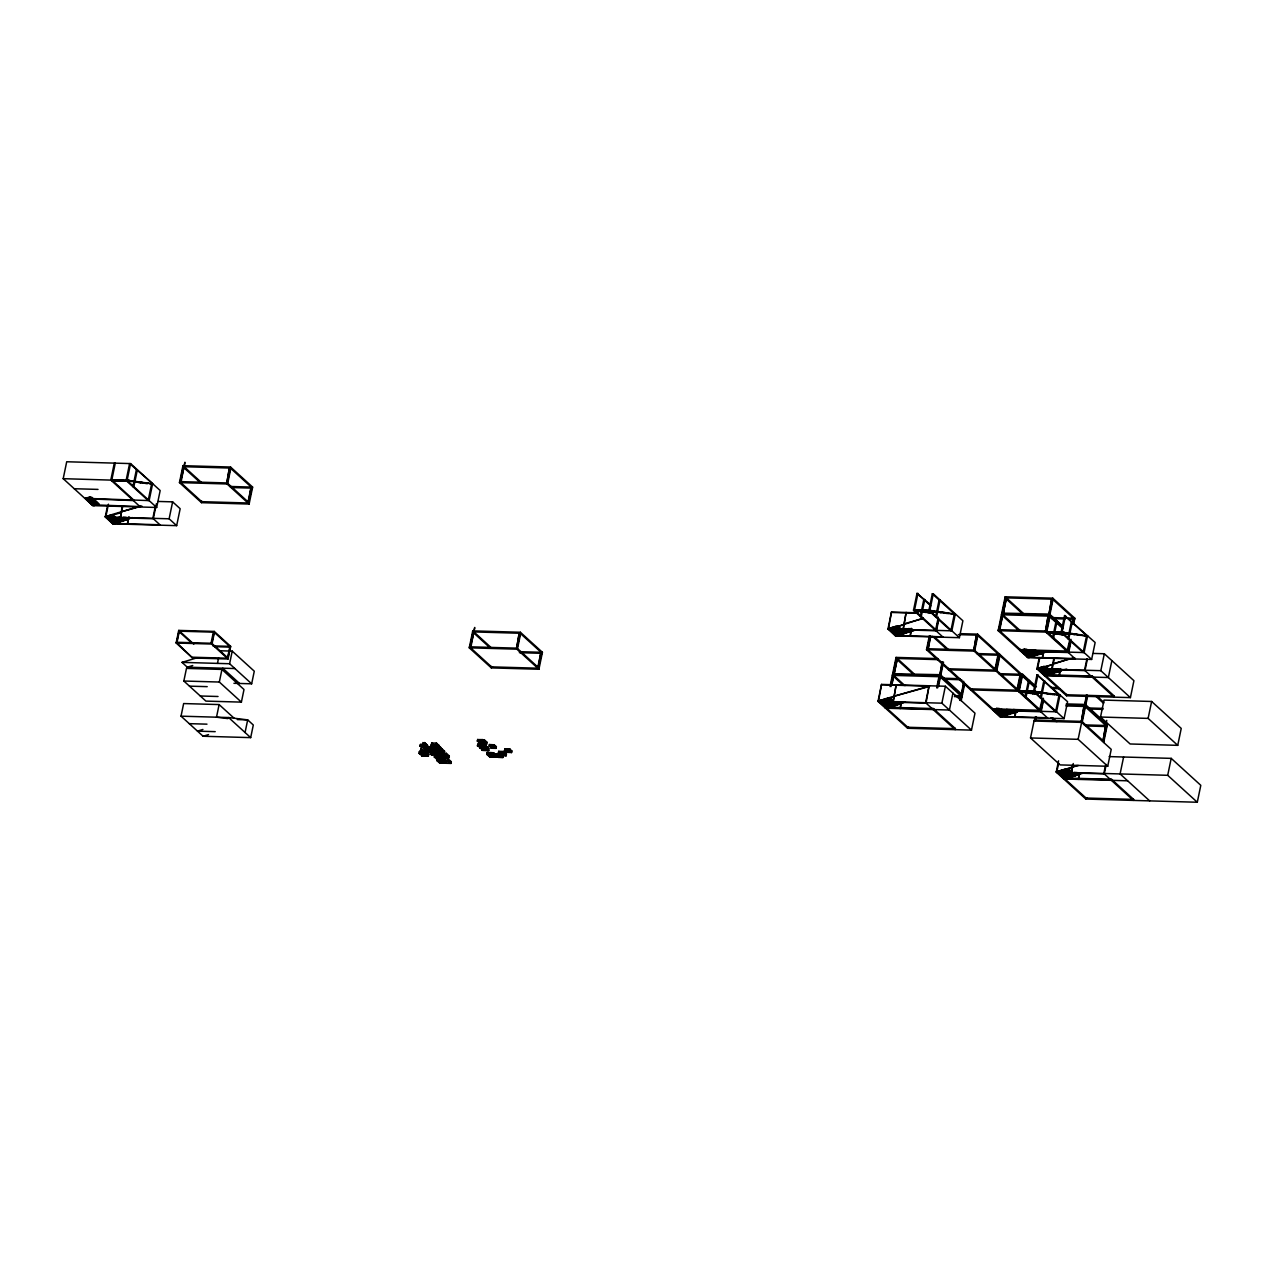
<?xml version="1.0" encoding="UTF-8"?>
<svg xmlns="http://www.w3.org/2000/svg" width="1264" height="1264" viewBox="0 0 1264 1264"><rect width="100%" height="100%" fill="white"/><g stroke="black" fill="none" stroke-linecap="round" stroke-linejoin="round"><path stroke-width="1.5" d="M63.2 478.677L66.708 461.755L130.587 463.588L160.18 490.527L156.673 507.464L92.793 505.632L63.2 478.677L127.727 480.604M87.785 498.411L87.959 497.558L95.321 505.268L87.785 498.411L85.352 498.332L149.136 500.591L152.644 483.67L129.607 463.556L126.1 480.494L148.157 500.56L151.664 483.638M85.794 498.759L133.305 500.544M86.647 497.953L94.026 505.663L86.647 497.953L89.096 498.016L96.633 504.889L89.27 497.179L89.096 498.016M97.944 504.494C75.951 486.924 106.381 506.896 95.511 504.431M92.43 504.794L139.941 506.58M92.793 505.632L85.352 498.332M114.313 463.114L110.805 480.051L140.399 506.99L140.652 506.042M111.785 480.083L115.277 463.145M158.158 501.445L172.631 501.855L180.167 508.713L176.66 525.65L112.78 523.817L105.244 516.96L107.582 505.663M108.42 504.194L105.702 517.371L153.292 518.73L156.42 503.688M106.634 516.139L113.997 523.849L106.634 516.139L109.083 516.218L116.62 523.075L109.257 515.364L109.083 516.218M107.946 515.759L115.308 523.47L107.946 515.759L110.395 515.823L117.931 522.696L110.568 514.969L110.395 515.823M115.64 518.019L119.243 522.301L111.864 514.59L138.029 506.817M116.952 517.64L120.538 521.906L113.002 515.048L120.854 512.71M112.78 523.817L113.555 520.057M130.587 463.588L127.079 480.51L156.673 507.464M122.229 506.09L120.349 517.782L122.671 506.501M127.648 481.031L129.118 480.367L110.884 479.625L113.981 480.936L112.844 479.893L112.67 480.747L130.255 481.394L130.429 480.557L131.567 481.584L133.036 480.92L140.699 482.864L140.889 482.011L147.24 483.78L147.414 482.927L152.47 484.507M133.842 500.149L111.548 479.72L111.374 480.557L128.296 481.126L128.47 480.273L134.821 482.042M119.416 521.447L122.023 520.673L118.263 517.245M120.728 521.068L123.335 520.294L120.823 518.003M122.023 520.673L124.646 519.899L122.134 517.608M123.335 520.294L125.958 519.504L123.445 517.229M124.646 519.899L132.499 517.576M128.154 518.177L127.427 524.244L128.991 516.707M131.187 517.956L128.565 518.73M133.621 518.035L134.932 517.64M141.868 506.09L121.028 511.873M155.188 507.038L152.849 518.319L160.386 525.176M176.66 525.65L169.123 518.793L172.631 501.855M179.456 482.611L182.964 465.673L230.554 467.032L252.626 487.114L249.119 504.052L201.513 502.677L179.456 482.611L227.062 483.97L249.119 504.052M181.1 482.026C188.526 442.037 183.438 473.542 180.12 481.995L183.201 467.095L184.181 467.127M201.513 502.677L201.719 501.666L179.662 481.584L227.267 482.959L249.324 503.04L201.719 501.666M176.138 643.013L178.745 630.404L214.232 631.415L230.664 646.378L228.057 659.002L192.57 657.975L176.138 643.013L211.609 644.04L228.057 659.002M176.628 642.57L178.935 631.463M177.023 642.286L179.33 631.178M183.849 681.027L186.472 668.403L221.943 669.43L243.999 689.512L241.392 702.12L205.906 701.109L183.849 681.027L219.336 682.039L241.392 702.12M226.746 483.338L229.369 468.028L226.746 483.338L227.71 483.369L230.806 468.47L229.827 468.438M227.062 483.97L230.554 467.032M192.57 657.975L176.296 642.254L211.767 643.281L228.215 658.244L192.728 657.217M181.036 716.167L228.626 717.541L247.681 719.88L253.306 724.999L250.683 737.623L203.093 736.248L181.036 716.167L183.643 703.558L219.114 704.569L234.188 718.284M211.041 643.25L213.347 632.158M211.609 644.04L214.232 631.415M212.115 643.581L214.406 632.474M247.886 502.598L250.983 487.699L251.963 487.73L248.344 503.009L250.983 487.699M217.471 663.395L218.593 657.975M219.336 682.039L221.943 669.43M227.488 658.212L229.779 647.121M227.868 657.928L230.174 646.82M219.114 704.569L216.507 717.194L227.931 718.6M232.213 651.118L254.285 671.2L251.662 683.808L229.606 663.742L232.213 651.118L220.094 650.77M245.074 732.504L247.681 719.88L237.284 719.579M420.359 744.401L420.059 746.123L426.395 746.266L426.742 744.575L420.406 744.433M422.871 746.108L420.264 746.044L421.686 746.455M422.097 755.919L419.016 753.281L419.364 751.622L425.747 751.811L428.701 754.513L428.354 756.204L421.971 756.014L422.35 754.213L428.701 754.513M419.395 753.249L420.691 753.692M427.501 745.27L421.07 745.033L420.754 746.771L427.153 746.961L427.501 745.27L424.435 742.568L423.867 744.449L422.808 744.291M419.664 753.17L421.086 753.581M421.165 746.613L420.011 746.044M421.323 745.649L422.192 746.392M421.512 746.171L421.876 744.48M421.702 745.618L424.04 745.76M420.517 753.407L420.865 751.717M421.244 752.617L420.059 752.965M422.223 746.819L422.539 745.081L423.235 746.076M421.228 754.055L421.528 752.317L423.045 752.996L421.117 752.665M422.871 745.27L423.693 743.137M421.86 753.344L420.454 752.854M421.623 752.586L423.456 752.048M423.124 746.029L422.113 745.428M424.815 745.618L423.803 744.923L424.593 744.275M423.993 751.811L427.058 754.561L422.255 754.387L421.939 755.872L426.758 756.046L424.451 754.039L425.462 749.157L424.53 754.15M422.65 752.491L422.95 750.99L420.817 748.936L419.759 754.008L426.158 754.197L426.505 752.491M424.119 744.48L424.435 742.568M423.029 750.942L422.65 752.728L427.437 752.759L425.146 750.658L420.47 750.626L427.785 751.069L426.726 756.156L423.772 753.455L424.119 751.764M423.314 752.917L420.485 750.516M423.424 752.965L422.555 752.238M424.815 746.266L425.368 744.385M425.415 744.48L426.426 744.528M423.819 753.502L424.167 751.811L419.364 751.622M425.589 745.381L425.526 746.913L422.571 744.18L422.919 742.521L425.857 745.302L424.198 744.227M424.483 752.57L423.061 752.159L424.072 752.775M426.158 744.496L426.3 746.266M428.354 756.204L425.399 753.502L425.747 751.811M431.008 748.667L426.347 748.541L426.063 750.168L430.898 750.247M426.126 750.105L426.442 748.541M428.622 748.288L428.97 746.597L424.214 746.471L423.867 748.162L432.162 754.561M428.859 746.708L428.686 748.241L423.867 748.162L428.638 748.193L437.154 755.714L441.926 755.746L439.603 753.834M428.433 752.112L428.638 750.626M435.258 748.383L434.942 750.105L437.865 752.759L442.653 752.807L442.969 751.211L438.197 751.179L435.969 749.031L435.653 750.753L442.052 750.942L442.4 749.252L433.979 748.952L431.024 746.25L431.735 742.869L433.931 744.875L438.671 745.112L436.364 743.106L435.748 746.329L439.588 749.552L438.845 748.857M430.819 750.31L431.182 748.604M430.834 752.491L430.518 754.229L436.87 754.371L437.218 752.665L430.834 752.491L437.202 752.712M431.135 753.944L431.751 754.75M437.976 753.36L431.53 753.139L431.229 754.861L437.613 755.05L437.976 753.36C434.5 748.256 435.89 752.586 433.22 752.38M431.798 753.755L433.599 754.134M433.283 748.304L433.931 744.875L433.204 748.114L441.642 748.557L444.596 751.258L444.249 752.949L437.865 752.759L438.213 751.069L437.976 752.665L434.911 750.026L441.294 750.247L444.249 752.949M432.414 754.482L431.403 753.865M432.904 752.159L433.315 750.753M433.094 752.364L433.473 750.626L428.559 750.547L428.275 752.175L434.99 752.364L433.868 753.218M433.884 748.114L435.148 748.636M433.046 753.218L432.699 754.908L432.999 753.17L433.71 754.166M439.461 749.584L440.725 747.435L434.295 747.214L433.979 748.952L439.208 748.825M433.347 753.376L434.152 751.243M434.389 748.794L431.04 746.155L435.859 746.329L436.491 743.011M434.405 747.956L435.543 748.525M434.5 748.841L433.9 748.019M434.737 748.351L435.1 746.645M435.464 747.561L435.685 748.478M435.021 750.073L436.823 750.453L435.827 749.757L436.854 749.536M435.448 748.983L435.764 747.261L438.166 747.751L437.17 747.056M442.432 759.601L437.218 759.68L434.263 756.978L435.669 753.597M436.096 747.451L436.917 745.318M436.301 746.503L438.418 747.672M435.685 751.29L434.784 755.24L437.581 757.989L442.337 758.116L441.894 759.838M435.78 750.769L436.08 749.173M436.349 748.209L435.337 747.593L437.249 748.019M435.29 754.355L435.843 752.475M436.759 747.261L438.087 747.056L438.45 745.365M436.823 746.582L437.771 744.749L440.725 747.435M435.89 752.57L436.886 752.633M436.412 750.152L436.728 748.414M439.066 749.71L436.744 749.489L438.15 749.979M437.344 746.645L437.771 744.749M436.301 753.265L435.985 755.003L428.543 748.193M437.123 749.457L438.813 749.789M437.376 747.988L436.475 748.162M437.644 747.909L436.902 747.135M436.759 754.355L436.491 752.57M437.992 748.399L438.687 745.017L431.356 744.67L436.238 744.701M438.039 748.446L438.671 746.566M438.45 748.983L439.335 749.631M437.518 753.913L436.823 757.294L441.594 757.326L441.958 755.635L434.611 755.287L439.445 755.366M438.561 749.031L439.05 747.356L436.064 744.591M438.75 749.078L439.098 747.387M439.24 746.74L431.024 746.25M440.125 761.497L444.881 761.639L444.549 763.235L439.761 762.95L436.838 760.359L437.186 758.7L448.325 759.032L451.295 761.718L450.948 763.409L439.793 763.093L436.838 760.391L437.865 760.122M437.218 759.68L437.581 757.989M437.66 744.733L439.951 746.834L439.351 748.794L440.362 749.41M437.218 760.328L438.64 760.738M440.251 749.362L439.098 748.794L439.998 748.604L439.714 750.247L442.621 752.902L440.441 750.8M437.581 761.086L437.944 759.395L444.328 759.569L443.98 761.26L437.534 761.039L437.897 759.348L440.22 761.497L439.904 762.998M437.834 761.054L439.556 760.454M438.276 759.933L439.019 760.707M438.387 760.802L437.233 760.233M438.339 760.486L438.687 758.795M442.021 759.806L439.019 757.12L440.062 752.143M440.425 750.895L440.725 749.157M438.655 759.901L441.262 759.948M438.908 760.659L437.755 760.091L440.077 760.312M439.05 761.133L439.351 759.395L441.515 759.869M441.294 750.247L441.642 748.557M439.825 759.553L441.42 759M439.793 763.093L440.141 761.402M440.504 759.269L441.373 759.996M441.61 753.202L441.262 754.892L446.018 755.035L448.989 757.721L449.336 756.03L446.382 753.328L441.61 753.202L444.58 755.888L449.336 756.03M440.615 759.316L441.768 759.885M441.499 757.326L441.863 755.809M442.511 752.759L442.858 751.306M441.531 759.048L444.58 763.124L441.594 760.533L441.942 758.842L442.353 761.228M448.989 757.721L444.217 757.578L444.58 755.888M446.018 755.035L446.382 753.328M469.26 647.816L472.768 630.878L520.373 632.253L542.43 652.319L538.922 669.256L491.317 667.898L469.26 647.816L516.865 649.175L538.922 669.256M470.903 647.231C478.329 607.257 473.257 638.747 469.924 647.215L473.005 632.316L473.984 632.332M450.948 763.409L447.977 760.723L448.325 759.032M491.317 667.898L491.522 666.871L469.465 646.789L517.071 648.163L539.128 668.245L491.522 666.871M477.523 741.099L477.824 739.598L482.564 739.598L484.981 741.557M481.442 748.256L477.444 745.823L477.792 744.133L482.658 744.275L482.263 746.013L486.055 749.299L485.313 748.525L487.493 748.873L486.466 749.094M479.909 741.462L479.609 743.2L485.945 743.343L486.292 741.652L479.846 741.526L477.681 739.566M480.225 742.916L480.952 743.69M480.431 743.848L477.381 741.052M481.616 743.501L480.62 742.805L481.868 743.422M479.909 747.798L482.485 747.94L481.221 747.324M480.81 747.53L481.963 748.098M482.09 742.158L481.774 743.88L482.121 742.189L483.464 742.869M482.169 741.336L482.564 739.598M481.331 748.209L479.783 747.751L486.04 748.019L486.387 746.329L484.175 744.306L487.146 747.008L486.45 749.836M481.157 747.909L481.505 746.218M482.279 743.216L480.478 742.837M482.421 742.347L484.223 742.726L483.211 742.11M482.674 743.106L481.537 742.537L482.943 743.027M481.868 748.557L482.169 746.819L484.46 747.277M483.085 741.462L482.39 741.289M482.216 746.866L481.695 749.694L488.789 750.516L488.378 748.146L479.688 747.877L480.004 746.139L486.387 746.329M481.9 749.615L483.859 749.031M482.658 746.06L483.891 746.234M483.606 741.541L484.096 739.645L487.051 742.331L486.703 744.022L480.273 743.801L480.62 742.11L487.051 742.331M482.295 749.505L485.423 749.394M483.338 744.891L482.516 747.024L483.559 747.545M483.575 742.916L483.148 740.214M484.08 741.336L482.785 741.905M488.789 750.516L482.406 750.342L482.753 748.651M483.038 746.866L484.238 746.013M483.18 746.139L484.175 744.306M483.843 742.837L485.155 742.363M482.801 750.184L481.789 749.568L482.516 750.342M482.816 749.347L483.97 749.915M483.29 747.624L481.884 747.135M483.164 749.742L483.512 748.035M484.365 743.343L484.855 741.447L485.961 741.684M483.433 750.073L482.706 749.299M483.859 750.374L484.175 748.651L485.139 749.568M485.376 742.252L485.076 743.975L482.042 741.178M484.096 749.868L483.622 749.031M484.254 748.92L486.577 749.141L485.439 748.572M484.46 748.004L485.281 746.171L477.444 745.823M484.523 748.841L483.749 748.983M481.094 747.356L485.376 747.008L482.548 744.275M485.85 743.343L486.166 741.636M484.618 749.726L485.945 749.252M484.776 748.762L485.66 749.41M485.044 748.683L484.728 747.198M485.945 748.019L486.324 746.313M485.961 748.414L486.845 749.062M487.462 748.746L487.161 750.468L486.751 748.098L487.509 748.778L483.733 745.997M489.721 756.931L490.148 755.335L489.847 756.836L486.909 754.15L487.114 752.538L493.497 752.728L496.468 755.414L496.104 757.12L489.721 756.931L486.766 754.197L488.204 753.771M487.146 754.166L488.836 754.497M488.03 749.836L488.378 748.146M487.477 754.877L487.825 753.186L494.256 753.407L493.908 755.098L487.477 754.877L487.983 753.376M489.073 746.218L489.421 744.528L494.208 744.796L496.357 746.771L496.041 748.367L491.269 748.225L491.617 746.534L496.389 746.661L491.601 746.629L491.396 748.13L489.089 746.108L493.892 746.297L494.208 744.796M488.267 754.324L488.631 752.633M488.978 753.613L490.274 754.071M489.484 754.292L488.346 753.723M489.768 753.391L491.98 753.565M490.005 754.134L488.599 753.644L489.626 753.423M490.385 754.102L491.57 753.755M487.825 753.881L491.19 753.786M490.938 753.028L494.809 755.477L494.477 757.073L489.705 756.788M492.36 753.439L490.306 753.139L492.644 753.502L492.344 755.003L492.581 753.328M493.829 746.36L494.177 744.654M496.104 757.12L493.15 754.418L493.497 752.728M516.549 648.543L519.188 633.232L516.549 648.543L517.529 648.574L520.61 633.675L519.63 633.643M516.865 649.175L520.373 632.253M496.12 755.287L496.373 753.755L499.47 753.739M498.127 757.215L502.946 757.389L498.348 753.028L498.711 751.322L503.467 751.464L506.422 754.166L506.074 755.856L498.443 755.73L498.158 757.357L502.914 757.499L503.262 755.793L502.835 757.389L500.718 755.477L501.034 753.897M501.318 755.714L501.666 754.023L498.711 751.322M506.074 755.856L503.119 753.154L503.467 751.464M507.133 750.784L506.785 752.475L504.573 750.468L504.936 748.778L509.692 748.92L511.873 751.021M509.345 750.611L509.692 748.92M507.069 750.848L511.888 750.927L511.541 752.617L509.266 750.5L509.708 749.062L504.905 748.888M537.706 667.803L540.787 652.903L541.766 652.935L538.148 668.214L540.787 652.903M932.311 593.796L954.367 613.877L950.876 630.799L928.803 610.717L932.311 593.796L933.29 593.827L962.899 620.766L959.392 637.688L895.512 635.855L887.976 628.998L891.468 612.06L917.759 612.819M891.468 612.06L888.418 629.409L936.024 630.768L938.362 619.486M889.366 628.192L896.729 635.903L889.366 628.192L891.799 628.255L899.352 635.113L891.989 627.402L891.799 628.255M890.678 627.797L898.04 635.508L890.678 627.797L893.111 627.86L900.663 634.733L893.285 627.023L893.111 627.86M878.006 701.346L881.514 684.409L945.377 686.241L974.986 713.18L971.479 730.118L907.599 728.285L878.006 701.346L941.87 703.179L971.479 730.118M881.514 684.409L878.448 701.757L926.054 703.116L929.103 685.783L925.596 702.705L955.205 729.644L955.41 728.633L933.353 708.551L885.748 707.192L885.543 708.203L949.422 710.036L952.93 693.114M894.596 626.628L901.959 634.338L894.596 626.628L897.045 626.707L904.582 633.564L900.979 629.282M881.845 700.604L882.019 699.75L889.382 707.461L881.845 700.604L879.223 701.378L907.805 727.274L955.41 728.633M880.708 700.145L888.071 707.856L880.708 700.145L883.141 700.209L890.693 707.082L883.315 699.371L883.141 700.209M895.907 626.249L903.27 633.959L895.907 626.249L898.341 626.312L905.893 633.185L902.291 628.903M895.844 631.684L895.054 635.444L942.66 636.819M897.045 626.707L923.384 618.096M895.512 635.855L888.055 628.571L890.504 628.65M898.341 626.312L903.586 624.764M884.626 698.976L891.989 706.687L884.626 698.976L887.075 699.039L894.612 705.912L887.249 698.202L887.075 699.039M885.938 698.581L893.3 706.307L885.938 698.581L888.387 698.66L895.923 705.517L892.321 701.251M890.03 686.542L896.065 657.406L937.951 658.607M890.867 685.088L892.795 675.766L893.774 675.798L891.847 685.104M893.221 673.744L896.302 658.844L897.282 658.876L894.201 673.775L893.221 673.744L940.369 674.692L962.425 694.773L961.446 694.742L963.689 681.296M888.387 698.66L893.616 697.112M891.009 686.557L893.774 675.798M886.759 708.235L886.933 707.398M894.896 701.994L897.235 705.138L889.856 697.428L928.929 686.621M904.755 632.727L907.378 631.937L903.602 628.508M906.067 632.332L908.674 631.558L906.162 629.267M943.118 637.23L913.509 610.291L917.016 593.353L930.336 604.619M907.378 631.937L909.985 631.163L907.473 628.887M955.173 614.746L940.985 611.887L940.811 612.724L937.066 611.334L936.893 612.187L933.148 610.781L932.958 611.634L931.837 610.607L914.251 609.959L914.077 610.796L935.012 611.492M914.488 610.307L917.996 593.385M911.265 628.35L910.159 636.282L911.723 628.761M915.389 610.986L915.563 610.133L917.996 611.349L934.918 611.902L935.107 611.065L937.54 612.282M913.509 610.291L933.796 610.875L933.622 611.729L916.037 611.081L916.21 610.228L921.266 611.808M909.985 631.163L915.136 630.041M896.097 704.68L898.72 703.906L896.192 701.615M908.784 628.492L911.297 630.783L913.919 630.009M917.996 611.349L918.17 610.496L920.619 611.713L931.457 612.029M897.408 704.285L905.261 701.962M900.9 702.579L900.189 708.63L901.358 702.989M920.619 611.713L920.792 610.875L927.239 612.203M932.153 612.487L922.578 611.997L922.752 611.144L923.873 612.171L924.047 611.334L925.185 612.361L933.069 612.661M903.95 702.342L901.327 703.132M925.185 612.361L925.359 611.507L932.721 613.008M927.792 612.724L930.415 613.087L930.588 612.234L931.71 613.277L931.884 612.424M933.29 593.827L929.783 610.749L959.392 637.688M930.351 611.27L931.837 610.607M907.599 728.285L907.805 727.274M992.872 708.93L1040.477 710.305L974.307 650.059L926.702 648.701L992.872 708.93L992.667 709.957L1056.546 711.79L1060.038 694.852L1059.074 694.821L1055.566 711.758L1033.51 691.677L1037.017 674.739L1067.59 701.71L1064.083 718.647L1000.203 716.814L926.496 649.712L929.403 635.666M929.846 636.076L927.16 649.111L928.124 649.143L930.825 636.108M930.383 635.697L928.124 649.143M935.565 630.357L938.299 617.195M938.883 619.107L936.545 630.388L914.251 609.959M936.656 687.869L938.962 676.698L940.4 677.141L938.473 686.447M942.091 661.625L939.847 675.071L940.827 675.102L943.513 662.067M937.493 686.415L939.421 677.109M939.847 675.071L942.549 662.036M933.148 709.578L933.353 708.551M937.635 687.9L942.675 663.521M941.87 703.179L945.377 686.241M959.803 700.082L960.577 696.369L961.556 696.385L960.782 700.114M960.261 700.493L960.577 696.369M961.446 694.742L963.768 683.571M964.29 683.192L961.967 694.363L961.003 694.331M961.24 700.525L964.732 683.603M973.77 650.454L976.408 635.144L973.77 650.454L974.749 650.47L977.846 635.571L976.867 635.555M1047.809 718.173L974.086 651.086L977.593 634.149L960.466 633.659M1064.557 615.536L1086.613 635.618L1083.106 652.54L1061.049 632.474L1064.557 615.536L1095.145 642.507L1091.638 659.445L1027.758 657.612L998.149 630.657L1005.164 596.798L1052.77 598.172L1074.827 618.238L1073.847 622.994M1002.32 613.135L1005.417 598.235L1006.381 598.251L1003.3 613.151L1002.32 613.135L1049.468 614.083L1063.261 626.628M999.792 630.088C1007.218 590.098 1002.147 621.604 998.813 630.057L1001.91 615.157L1002.889 615.189M994.926 669.699L998.023 654.799L998.987 654.831L995.906 669.73L994.926 669.699L996.806 670.552L999.903 655.653L998.023 654.799M995.384 670.11L998.465 655.21M995.842 670.52L998.923 655.621M994.057 709.136L1001.42 716.846L994.057 709.136L996.506 709.215L1004.043 716.072L996.68 708.361L996.506 709.215M995.368 708.756L1002.731 716.467L995.368 708.756L997.802 708.82L1005.354 715.693L1000.503 710.257M997.802 708.82L1005.433 715.266M1000.535 712.643L999.745 716.404L1047.35 717.762M1000.203 716.814L992.746 709.531L995.195 709.594M1004.216 715.234L1006.839 714.444L1001.799 709.878M1020.427 649.728L1068.033 651.086L1045.976 631.02L998.37 629.646L1020.427 649.728L1020.222 650.739L1084.085 652.572L1087.593 635.65L1086.613 635.618M1005.528 714.839L1008.135 714.065L1003.11 709.483M1021.612 649.933L1028.975 657.643L1021.612 649.933L1024.045 649.996L1031.598 656.869L1024.219 649.159L1024.045 649.996M1006.839 714.444L1009.446 713.67L1005.686 710.242M1022.924 649.538L1030.286 657.248L1022.924 649.538L1025.357 649.617L1032.893 656.474L1026.795 649.917M1008.135 714.065L1010.758 713.291L1006.981 709.847M1009.446 713.67L1012.069 712.896L1008.293 709.467M1017.899 690.602L1016.983 689.781L1020.08 674.881L1021.043 674.913L1017.899 690.602L1034.568 691.282L1037.001 692.498L1037.175 691.645L1018.942 690.902L1018.768 691.756L1040.367 692.53M1025.357 649.617L1032.988 656.048M1017.441 690.191L1020.522 675.292M1010.758 713.291L1013.38 712.517L1010.868 710.226M1018.199 691.234L1021.707 674.312M1018.863 690.634L1021.96 675.734L1020.08 674.881M1012.069 712.896L1014.676 712.122L1012.164 709.831M998.86 673.649L1022.687 674.328L1019.179 691.266L1041.236 711.348L1043.574 700.051M1015.561 711.174L1014.85 717.241L1016.019 711.585M1020.08 691.929L1020.253 691.092L1025.309 692.672L1036.701 693.225M1028.09 653.425L1027.3 657.201L1074.906 658.56M1040.272 692.956L1039.134 691.929L1038.961 692.767L1020.727 692.024L1020.901 691.187L1023.35 692.388L1040.272 692.956L1040.446 692.103L1050.732 694.41L1050.905 693.573L1054.65 694.963L1054.824 694.126L1058.568 695.516L1058.742 694.663M1027.758 657.612L1028.533 653.851M1014.676 712.122L1019.827 710.984M1018.61 710.953L1015.987 711.727L1013.475 709.452M1023.35 692.388L1024.82 691.724L1025.957 692.767M1025.309 692.672L1025.483 691.819L1027.916 693.035L1037.997 693.415M1031.772 656.016L1034.379 655.242L1029.354 650.66M1027.916 693.035L1028.09 692.182L1030.523 693.399L1032.009 692.735M1033.083 655.637L1035.69 654.847L1030.666 650.281M1034.379 655.242L1037.001 654.468L1031.977 649.886M1037.76 693.604L1029.876 693.304L1030.049 692.467L1031.187 693.494L1031.361 692.64L1032.498 693.683L1037.918 693.825M1035.69 654.847L1038.313 654.073L1034.537 650.644M1037.001 654.468L1039.624 653.693L1035.848 650.265M1093.471 653.425L1104.325 653.741L1133.919 680.68L1130.411 697.617L1066.547 695.785L1036.938 668.846L1039.277 657.549M1039.735 657.959L1037.396 669.256L1085.002 670.615L1087.34 659.334M1032.498 693.683L1034.631 693.099L1035.753 694.126L1035.927 693.288L1037.065 694.315L1036.591 693.383L1036.417 694.22M1038.313 654.073L1043.369 653.377L1040.857 651.086M1045.439 631.4L1048.077 616.089L1045.439 631.4L1046.418 631.431L1049.499 616.532L1048.535 616.5M1048.946 614.462L1051.585 599.152L1048.946 614.462L1049.926 614.494L1053.007 599.594L1052.043 599.563M1040.778 668.103L1040.951 667.25L1048.314 674.96L1040.778 668.103L1038.171 668.877L1066.753 694.773L1114.358 696.132L1114.137 697.143L1084.544 670.204L1086.882 658.923M1052.77 598.172L1045.755 632.032L1075.364 658.971M1039.624 653.693L1047.382 651.782M1046.734 632.063L1050.242 615.126L1001.657 613.735L1020.964 631.305M1037.981 674.771L1034.473 691.708L1064.083 718.647M1039.64 667.645L1047.019 675.355L1039.64 667.645L1042.089 667.708L1049.626 674.581L1042.263 666.871L1042.089 667.708M1043.116 651.971L1042.405 658.023L1043.574 652.382M1035.042 692.214L1035.216 691.376L1038.961 692.767M1035.279 693.193L1034.537 693.525M1047.066 632.205L1068.001 632.901L1067.827 633.738L1050.242 633.09L1050.416 632.253L1051.553 633.28L1051.727 632.427L1058.173 633.77M1043.574 666.476L1050.937 674.186L1043.574 666.476L1046.007 666.539L1053.56 673.412L1049.957 669.13M1018.421 690.223L970.815 688.848L970.61 689.875L1038.487 691.835L1038.313 692.672L1037.175 691.645M1048.646 669.525L1052.248 673.791L1044.712 666.934L1052.549 664.611M1034.031 721.033L1081.636 722.392L1111.23 749.347L1107.722 766.268L1060.133 764.91L1030.523 737.955L1034.252 720.022L1081.842 721.381L1103.899 741.462L1102.935 741.431L1105.558 726.121L1106.537 726.152L1103.456 741.052L1102.477 741.02M1065.789 634.007L1052.201 633.375L1052.375 632.521L1053.512 633.548M1048.693 651.402L1043.543 652.524M1036.448 716.735L1035.674 720.448L1034.695 720.433L1035.469 716.704M1046.007 666.539L1069.739 658.718M1045.265 671.942L1044.491 675.703L1108.354 677.536L1111.862 660.614M1045.707 675.734L1048.314 674.96M1065.821 634.275L1054.824 633.738L1054.998 632.885L1056.119 633.912L1056.293 633.074L1057.431 634.101L1065.71 634.417M1042.342 698.708L1039.498 710.273M1040.272 711.316L1042.99 698.155M1043.448 698.565L1040.714 711.727L993.109 710.368M1057.431 634.101L1057.605 633.248L1058.742 634.291L1065.473 634.623M1051.585 669.256L1053.923 657.975M1052.043 669.667L1054.381 658.386M1059.39 634.37L1065.615 634.844M1065.536 615.568L1062.029 632.49L1091.638 659.445M1061.997 634.749L1063.482 634.086L1064.62 635.113L1064.794 634.259M1062.597 633.011L1064.083 632.348L1045.849 631.605L1052.201 633.375M1052.422 672.954L1055.045 672.179L1051.269 668.735M1053.734 672.559L1056.341 671.784L1053.828 669.493M1064.13 634.165L1063.956 635.018L1060.78 634.133M1055.045 672.179L1057.652 671.405L1055.14 669.114M998.149 630.657L1066.69 632.711L1066.516 633.564L1064.083 632.348M1056.341 671.784L1058.963 671.01L1056.451 668.719M1059.848 670.062L1059.137 676.129L1060.686 668.593M1058.963 671.01L1066.721 669.098M1072.425 622.552L1073.183 618.823L1074.163 618.854L1073.01 624.432M1062.882 669.841L1060.275 670.615M1072.867 622.962L1073.183 618.823M1069.881 639.505L1067.053 651.071M1067.811 652.113L1070.339 639.916M1071.003 639.347L1068.27 652.524L1020.664 651.15M1071.129 640.848L1068.791 652.129L1046.497 631.7L1046.323 632.537L1067.258 633.232M1072.172 658.781L1074.795 658.007M1073.578 657.975L1052.722 663.758M1066.547 695.785L1066.753 694.773M1109.128 756.599L1171.207 758.368L1200.8 785.323L1197.292 802.245L1085.823 799.053L1056.214 772.099L1058.553 760.817M1058.616 763.108L1056.672 772.525L1104.278 773.884L1106.221 764.483M1060.054 771.372L1060.227 770.519L1067.59 778.229L1060.054 771.372L1057.431 772.146L1086.029 798.026L1133.634 799.401L1133.413 800.412L1103.82 773.473L1105.384 765.952M1058.916 770.914L1066.295 778.624L1058.916 770.914L1061.365 770.977L1068.902 777.834L1061.539 770.124L1061.365 770.977M1062.85 769.744L1070.213 777.455L1062.85 769.744L1065.283 769.808L1072.836 776.681L1065.457 768.97L1065.283 769.808M1064.162 769.349L1071.524 777.06L1064.162 769.349L1066.595 769.428L1074.131 776.286L1070.545 772.004M1066.595 769.428L1071.825 767.864M1064.983 779.003L1067.59 778.229M1071.856 771.625L1075.443 775.906L1068.08 768.18L1078.461 765.51M1086.297 695.105L1084.828 704.838L1085.808 704.854L1087.735 695.548M1072.425 765.004L1071.319 772.936L1073.262 763.535M1081.32 721.76L1083.959 706.45L1081.32 721.76L1082.3 721.791L1085.381 706.892L1084.401 706.86M1084.828 704.838L1086.756 695.516M1107.722 766.268L1078.129 739.329L1087.277 695.137M1092.08 677.077L1092.301 676.05L1044.696 674.692M1077.244 765.463L1071.998 767.027M1074.305 775.448L1076.928 774.658L1074.416 772.383M1075.617 775.053L1083.374 773.141M1079.124 773.331L1078.397 779.398L1079.567 773.742L1082.158 773.11M1130.411 697.617L1100.818 670.678L1104.325 653.741M1100.533 717.036L1104.041 700.098L1151.63 701.473L1181.24 728.412L1177.732 745.349L1130.127 743.975L1100.533 717.036L1148.123 718.394L1177.732 745.349M1085.823 799.053L1086.029 798.026M1103.693 742.474L1107.406 724.525L1105.984 724.082L1106.758 720.369M1102.935 741.431L1105.558 726.121M1111.356 780.33L1111.577 779.319L1063.972 777.96L1063.751 778.972L1127.63 780.804M1123.601 757.01L1120.094 773.931L1149.687 800.886M1148.123 718.394L1151.63 701.473M1197.292 802.245L1167.699 775.306L1171.207 758.368M234.883 668.545L187.293 667.187L182 662.368L196.52 657.959M187.293 667.187L192.728 665.528M202.904 729.47L197.468 731.129L215.212 731.651M203.093 736.248L208.528 734.589M112.101 480.225L129.686 480.889M229.764 486.466L252.626 487.114M231.47 487.541L252.405 488.141L230.348 468.059L182.743 466.685L199.285 481.742M117.584 486.229L118.563 486.261M74.228 488.726L98.023 489.405M89.27 497.179L91.719 497.242L99.256 504.115L96.807 504.036M87.959 497.558L90.408 497.637M201.276 501.255L202.698 501.697M94.2 504.81L96.633 504.889M110.568 514.969L113.002 515.048M109.257 515.364L111.69 515.428M107.772 516.597L105.323 516.534L112.875 523.391L115.308 523.47M105.244 516.96L169.123 518.793M125.958 519.504L128.391 519.583L125.879 517.292M118.105 521.842L120.538 521.906M116.794 522.237L119.243 522.301M115.482 522.617L117.931 522.696M114.187 523.012L116.62 523.075M112.338 523.407L159.928 524.765M914.82 610.465L933.053 611.207M954.367 613.877L955.347 613.893L951.839 630.831L887.976 628.998M891.926 612.471L918.201 613.23M1051.98 617.59L1074.827 618.238M1051.774 618.602L1065.094 618.981M1068.902 619.091L1074.621 619.265L1052.564 599.183L1004.959 597.825L1022.876 614.13M923.289 618.507L903.76 623.91M893.285 627.023L895.734 627.086M891.989 627.402L894.422 627.481M1067.906 633.327L1047.635 632.727L1047.809 631.874L1050.242 633.09M908.674 631.558L911.123 631.621L908.611 629.346M903.444 633.106L905.893 633.185M958.349 634.623L977.388 635.16L1033.905 686.621M902.133 633.501L904.582 633.564M900.837 633.88L903.27 633.959M899.526 634.275L901.959 634.338M898.214 634.654L900.663 634.733M896.903 635.049L899.352 635.113M895.591 635.444L898.04 635.508M1024.219 649.159L1026.668 649.222L1034.205 656.095M1019.969 649.317L1021.407 649.759M1022.75 650.391L1020.301 650.312L1027.837 657.185M926.496 649.712L974.086 651.086M976.803 653.567L999.65 654.231L996.143 671.152L948.553 669.794L948.758 668.782L996.364 670.141M978.494 654.641L999.445 655.242M1030.46 656.411L1032.893 656.474M1029.149 656.79L1031.598 656.869M937.746 659.634L895.844 658.433L913.777 674.739M519.583 651.671L542.43 652.319M1042.263 666.871L1044.712 666.934M1040.951 667.25L1043.4 667.329M519.362 652.682L542.224 653.346L520.152 633.264L472.562 631.889L490.479 648.211M1039.466 668.482L1037.033 668.419L1044.57 675.276L1047.019 675.355M1036.938 668.846L1100.818 670.678M212.921 645.872L230.664 646.378M214.659 646.678L230.506 647.136L214.074 632.174L178.603 631.147L191.828 643.202M1057.652 671.405L1060.101 671.468L1057.589 669.177M948.3 668.372L950.18 669.225L949.217 669.193M1051.111 673.333L1053.56 673.412M1049.799 673.728L1052.248 673.791M1048.504 674.123L1050.937 674.186M1047.192 674.502L1049.626 674.581M1092.744 676.461L1091.322 676.019M1044.032 675.292L1091.638 676.651M1000.551 674.723L1021.502 675.324M942.865 678.199L960.008 678.689M491.08 666.46L492.502 666.902M942.66 679.21L961.699 679.763M182 662.368L229.606 663.742M1050.574 687.442L1058.189 687.663M1052.264 688.517L1059.88 688.738M881.956 684.819L929.561 686.194M929.024 686.194L893.79 696.259M970.357 688.438L972.237 689.291L971.273 689.275M1016.983 689.781L1017.962 689.812M1020.174 691.519L1037.744 692.166M1066.295 694.363L1067.732 694.789M1113.9 695.721L1113.379 696.101M954.604 695.563L962.22 695.785L940.163 675.703L892.558 674.344L904.961 685.641M954.383 696.59L961.999 696.812L939.942 676.73L892.352 675.355L903.381 685.404M887.249 698.202L889.682 698.265M1066.31 703.906L1085.349 704.443L1107.406 724.525M883.315 699.371L885.764 699.434M882.019 699.75L884.452 699.829M1066.105 704.917L1085.144 705.47L1107.201 725.536L1084.354 724.888M1065.884 705.928L1084.939 706.481L1106.995 726.563L1086.045 725.963M880.534 700.983L878.085 700.92L885.637 707.777M233.935 683.303L251.662 683.808M1087.862 707.951L1103.093 708.393M1089.552 709.025L1102.887 709.404M898.72 703.906L901.153 703.969L898.641 701.678M894.786 705.059L897.235 705.138M893.474 705.454L895.923 705.517M996.68 708.361L999.113 708.44L1006.665 715.298M992.414 708.519L993.852 708.962M892.179 705.849L894.612 705.912M189.474 686.147L207.217 686.652M890.867 706.228L893.3 706.307M889.556 706.623L891.989 706.687M888.244 707.003L890.693 707.082M886.206 707.603L889.382 707.461M933.812 708.962L932.374 708.535M885.084 707.793L932.69 709.167M1013.38 712.517L1015.814 712.58L1013.301 710.289M1002.905 715.614L1005.354 715.693M1001.594 716.009L1004.043 716.072M200.297 695.99L218.024 696.496M1105.984 724.082L1106.964 724.114M907.362 726.863L908.784 727.29M954.952 728.222L954.431 728.601M1030.523 737.955L1078.129 739.329M189.252 723.656L206.98 724.161M484.665 740.262L484.238 743.185L479.53 743.011M484.539 741.399L477.35 741.146L477.697 739.456L479.988 741.573L486.277 741.731M481.268 742.616L482.169 742.426M481.742 743.453L479.625 743.027M436.507 743.153L431.703 742.963L434.01 744.986M484.76 744.923L483.575 746.629L484.586 747.324M425.968 744.464L422.555 744.212L424.862 746.234L425.225 743.185L423.803 744.923M487.146 747.008L480.715 746.787L480.399 748.525L489.136 748.825M422.366 745.349L425.857 745.254M420.533 745.886L421.576 745.665M491.254 748.083L496.057 748.256L493.75 746.25M433.52 746.629L439.967 746.755M420.896 746.692L421.923 746.471M429.002 746.74L424.183 746.566L430.898 752.586M438.055 747.703L438.956 747.514L436.017 744.796M435.448 747.64L433.631 748.098L435.811 748.446L434.816 747.751M506.753 752.333L511.572 752.522L509.36 750.516L504.605 750.374L506.896 752.38L507.212 750.895L504.936 748.778M504.573 750.468L509.408 750.547M482.358 750.295L487.114 750.437M425.573 749.062L420.801 749.031L422.998 751.037L427.769 751.179L425.462 749.157M436.744 749.489L438.924 749.836M438.671 749.821L439.572 749.631M437.218 750.326L435.306 749.915L436.57 750.532M438.15 751.132L444.596 751.258M1065.457 768.97L1067.906 769.033M491.917 752.712L487.114 752.538M498.348 753.028L503.119 753.154M501.666 754.023L506.422 754.166M1061.539 770.124L1063.972 770.203M1060.227 770.519L1062.676 770.582M420.233 752.459L427.453 752.665M486.766 754.229L493.15 754.418M420.849 752.728L421.749 752.554M433.71 752.933L434.911 752.902M489.215 754.466L487.161 754.071M432.32 753.597L433.22 753.407M439.793 753.676L436.554 753.644L442.274 754.055M500.781 755.43L490.069 755.24L494.809 755.477L491.87 752.68L491.57 754.418L494.477 757.073M419.016 753.328L425.399 753.502M435.274 753.707L433.489 753.249M1058.742 771.751L1056.309 771.688L1063.846 778.545M430.455 754.039L435.258 754.213M1056.214 772.099L1167.699 775.306M1076.928 774.658L1079.377 774.737L1076.849 772.446M434.263 756.978L439.019 757.12M1073.01 775.827L1075.443 775.906M1071.698 776.222L1074.131 776.286M1070.387 776.602L1072.836 776.681M441.926 758.921L441.025 759.111L442.289 759.727M1069.075 776.997L1071.524 777.06M1067.764 777.376L1070.213 777.455M1066.468 777.771L1068.902 777.834M440.725 760.201L438.671 759.806M436.838 760.391L447.977 760.723M1063.308 778.561L1112.02 779.73M440.077 761.465L451.295 761.718M1085.571 797.616L1087.008 798.058M1133.176 798.99L1132.655 799.369M1087.514 636.061L1080.404 634.639L1080.23 635.476L1079.108 634.449L1078.935 635.302L1077.797 634.275L1077.623 635.113L1076.486 634.086L1076.312 634.939L1075.19 633.912L1075.016 634.749L1073.879 633.722L1073.705 634.575L1072.567 633.533L1072.393 634.386L1071.272 633.359L1071.098 634.196L1069.96 633.169M1087.419 636.487L1084.986 635.271L1084.812 636.124L1074.526 633.817L1074.353 634.654L1071.919 633.454L1071.746 634.291L1069.312 633.074L1069.123 633.928L1068.001 632.901M1050.242 615.126L1062.582 626.359M1049.262 615.094L1063.056 627.655M1069.786 634.022L1062.123 632.079M1062.834 628.666L1049.057 616.121L1001.451 614.746L1019.369 631.068M1066.69 632.711L1067.827 633.738M1053.686 632.711L1054.824 633.738M1005.164 596.798L1023.097 613.119M1092.301 676.05L1114.358 696.132M1006.381 598.251L1003.3 613.151M1096.915 696.069L1103.82 702.342M1095.335 695.832L1103.598 703.353M1039.64 651.055L1042.152 653.33M1058.884 668.798L1061.397 671.073M1039.545 651.466L1042.057 653.757M1057.668 668.751L1060.18 671.042M1038.329 651.434L1040.841 653.725M1038.234 651.861L1040.746 654.152M1035.753 650.676L1039.529 654.12M1056.356 669.146L1058.869 671.437M1056.277 669.572L1058.79 671.863M1034.41 649.965L1039.435 654.531M1055.061 669.541L1057.573 671.816M1033.194 649.917L1038.218 654.499M1033.099 650.344L1038.139 654.926M1053.702 668.814L1057.478 672.243M1031.882 650.312L1036.907 654.894M1052.485 668.782L1056.262 672.211M1052.406 669.193L1056.167 672.638M1031.803 650.739L1036.828 655.305M1051.174 669.162L1054.95 672.606M1030.571 650.707L1035.611 655.273M1051.095 669.588L1054.855 673.017M1029.228 649.98L1035.516 655.7M1049.878 669.557L1053.639 672.985M1028.011 649.949L1034.3 655.668M1044.791 666.507L1052.327 673.38M1043.479 666.902L1051.032 673.759M1024.14 649.57L1031.677 656.443M1042.184 667.281L1049.72 674.154M1022.829 649.965L1030.365 656.838M1040.872 667.676L1048.409 674.534M1021.517 650.36L1029.07 657.217M1039.561 668.056L1047.098 674.929M1038.344 668.024L1046.118 675.134M1038.25 668.451L1045.786 675.324M1059.959 695.279L1052.865 693.841L1052.691 694.694L1051.553 693.667L1051.379 694.505L1050.242 693.478L1050.068 694.331L1048.946 693.288L1048.772 694.141L1047.635 693.114L1047.461 693.952L1046.323 692.925L1046.15 693.778L1045.028 692.751L1044.838 693.588L1043.716 692.561L1043.543 693.415L1042.405 692.388M1037.017 674.739L1059.864 695.706M1022.687 674.328L1036.417 686.826M977.593 634.149L1035.5 686.858M1042.231 693.225L1038.487 691.835M955.268 614.32L948.158 612.898L947.984 613.735L946.862 612.708L946.689 613.561L945.551 612.519L945.377 613.372L944.24 612.345L944.066 613.182L942.944 612.155L942.77 613.008L941.633 611.981L941.459 612.819L940.321 611.792L940.147 612.645L939.026 611.618L938.852 612.455L937.714 611.428M1029.876 693.304L1026.131 691.914M917.016 593.353L930.746 605.851M1052.707 717.905L1056.846 721.665M933.796 610.875L934.918 611.902M1051.111 717.668L1055.25 721.428M933.622 611.729L929.877 610.322L913.603 609.864L916.037 611.081M1020.727 692.024L1018.294 690.808M932.374 613.356L930.494 612.661M1111.577 779.319L1133.634 799.401M921.44 610.954L922.578 611.997M1014.692 709.483L1017.204 711.774M934.128 636.55L949.296 650.36M1014.613 709.91L1017.125 712.185M932.548 636.313L947.7 650.107M1013.396 709.862L1015.908 712.153M1012.085 710.257L1014.597 712.548M1010.742 709.531L1014.502 712.975M1009.509 709.499L1013.286 712.928M1009.43 709.926L1013.207 713.354M1008.214 709.894L1011.974 713.323M1006.871 709.167L1011.895 713.749M1075.632 772.415L1078.145 774.706M1006.902 710.273L1010.663 713.702M1075.553 772.841L1078.066 775.116M1005.559 709.562L1010.584 714.128M1074.321 772.794L1076.833 775.085M1004.327 709.515L1009.367 714.097M1074.242 773.22L1076.754 775.511M1004.248 709.941L1009.272 714.523M1071.761 772.051L1075.538 775.48M1003.031 709.91L1008.056 714.492M1001.688 709.183L1007.961 714.903M1066.69 769.002L1074.226 775.859M1001.72 710.305L1006.744 714.871M911.218 628.556L913.73 630.847M1065.378 769.381L1072.915 776.254M910.001 628.524L912.513 630.815M909.922 628.951L912.434 631.242M1064.067 769.776L1071.603 776.633M908.69 628.919L911.202 631.21M996.585 708.788L1004.122 715.645M1062.755 770.171L1070.292 777.028M995.274 709.167L1002.826 716.04M907.394 629.298L909.906 631.589M906.035 628.587L909.811 632.016M1061.444 770.55L1068.996 777.423M904.819 628.54L908.595 631.984M993.978 709.562L1001.515 716.419M904.74 628.966L908.5 632.395M1060.148 770.945L1067.685 777.802M903.507 628.935L907.283 632.363M903.428 629.361L907.204 632.79M1058.837 771.324L1066.374 778.197M902.212 629.33L905.972 632.758M1057.62 771.293L1065.394 778.387M1057.526 771.719L1065.062 778.577M897.124 626.28L904.661 633.138M895.813 626.675L903.365 633.533M894.517 627.055L902.054 633.928M893.206 627.45L900.742 634.307M891.894 627.829L899.431 634.702M890.583 628.224L898.119 635.081M889.271 628.603L896.824 635.476M896.065 657.406L913.983 673.728M897.282 658.876L894.201 673.775M897.424 701.646L899.936 703.937M897.329 702.073L899.842 704.364M896.113 702.041L898.625 704.317M896.018 702.452L898.53 704.743M894.801 702.421L897.314 704.712M888.466 698.234L896.002 705.107M887.154 698.629L894.707 705.486M885.843 699.008L893.395 705.881M884.547 699.403L892.084 706.26M883.236 699.782L890.772 706.655M881.924 700.177L889.461 707.034M880.613 700.572L888.165 707.429M879.396 700.525L887.186 707.635M879.302 700.951L886.854 707.824M472.768 630.878L490.685 647.2M182.964 465.673L202.256 483.243M489.421 744.528L491.696 746.629M482.342 739.693L485.408 742.379M483.638 741.336L486.703 744.022M483.369 741.415L484.886 742.521M483.622 741.921L484.491 742.647M498.585 755.761L496.31 753.66L496.025 755.287L498.269 757.262M484.033 745.997L485.502 747.04M480.352 742.884L481.347 743.58M483.97 746.503L484.839 747.245M490.953 752.949L491.949 753.644M483.322 746.708L484.317 747.403M490.037 753.218L491.032 753.913M489.784 753.297L490.78 753.992M490.511 754.071L489.294 753.233L488.931 754.924M477.792 744.133L480.051 746.187M488.078 753.802L488.947 754.529M480.699 747.482L481.695 748.177M487.683 753.929L488.678 754.608M480.446 747.561L481.315 748.288M480.051 747.672L481.047 748.367M482.042 749.489L483.053 750.184M152.549 484.08L145.455 482.658L145.281 483.496L144.143 482.469L143.97 483.322L142.848 482.295L142.658 483.132L141.536 482.105L141.363 482.959L140.225 481.932L140.051 482.769L138.929 481.742L138.74 482.595L137.618 481.552L137.444 482.406L136.307 481.379L136.133 482.216L134.995 481.189M440.014 748.509L442.953 751.306M437.312 746.439L440.694 749.347M435.732 747.482L436.759 748.462M438.529 749.947L437.423 749.062L437.075 750.753M431.403 744.464L433.663 746.676M439.651 753.628L444.217 757.578M439.303 755.319L442.337 758.116M428.97 746.597L436.317 753.391L434.674 752.317M434.563 752.349L437.613 755.05M434.674 752.902L435.543 753.628M434.279 753.012L437.249 755.714M424.088 744.259L427.153 746.961M424.198 744.796L425.067 745.539M440.109 759.38L441.104 760.075M439.856 759.459L440.852 760.154M432.841 753.439L433.836 754.134M432.193 753.628L433.189 754.324M431.925 753.707L432.92 754.403M431.656 753.786L432.667 754.482L431.008 753.992M129.118 480.367L130.255 481.394M420.675 745.855L421.544 746.582M425.115 750.863L427.406 752.87M127.158 480.099L128.296 481.126M423.724 751.875L424.72 752.57M422.808 752.159L423.819 752.854L421.892 752.428M421.37 752.586L422.366 753.281M420.722 752.775L421.718 753.47M124.662 517.26L127.174 519.551M124.567 517.687L127.079 519.962M123.351 517.64L125.863 519.931M123.272 518.066L125.784 520.357M122.039 518.035L124.551 520.326M120.696 517.308L124.472 520.752M119.48 517.276L123.256 520.705M119.385 517.703L123.161 521.131M118.168 517.671L121.944 521.1M118.089 518.098L121.85 521.526M116.857 518.05L120.633 521.495M111.785 515.017L119.322 521.874M110.474 515.396L118.01 522.269M89.175 497.605L96.728 504.462M109.162 515.791L116.715 522.648M87.88 497.984L95.416 504.857M107.851 516.17L115.403 523.043M86.568 498.379L94.105 505.237M106.555 516.565L114.092 523.422M222.764 668.198L239.544 683.461M178.745 630.404L193.819 644.119M228.626 717.541L250.683 737.623M136.386 469.734L132.894 486.672L133.858 486.687L137.365 469.766L136.386 469.734M432.288 752.538L431.94 754.229L432.335 752.57M443.569 758.89L443.222 760.58L446.176 763.282L446.524 761.576L443.569 758.89M481.379 741.51L481.031 743.2L481.379 741.51M906.13 612.487L903.065 629.835L906.13 612.487M896.16 684.835L893.095 702.168L896.16 684.835M923.81 599.531L920.303 616.469L921.282 616.484L924.79 599.563L923.81 599.531M939.105 599.973L935.597 616.895L936.577 616.927L940.084 600.005L939.105 599.973M1028.501 680.49L1024.993 697.412L1025.973 697.444L1029.481 680.506L1028.501 680.49M1043.795 680.917L1040.288 697.854L1041.267 697.886L1044.775 680.948L1043.795 680.917M1056.056 621.272L1052.549 638.209L1053.528 638.241L1057.036 621.303L1056.056 621.272M1071.351 621.714L1067.843 638.652L1068.823 638.668L1072.33 621.746L1071.351 621.714"/></g></svg>
